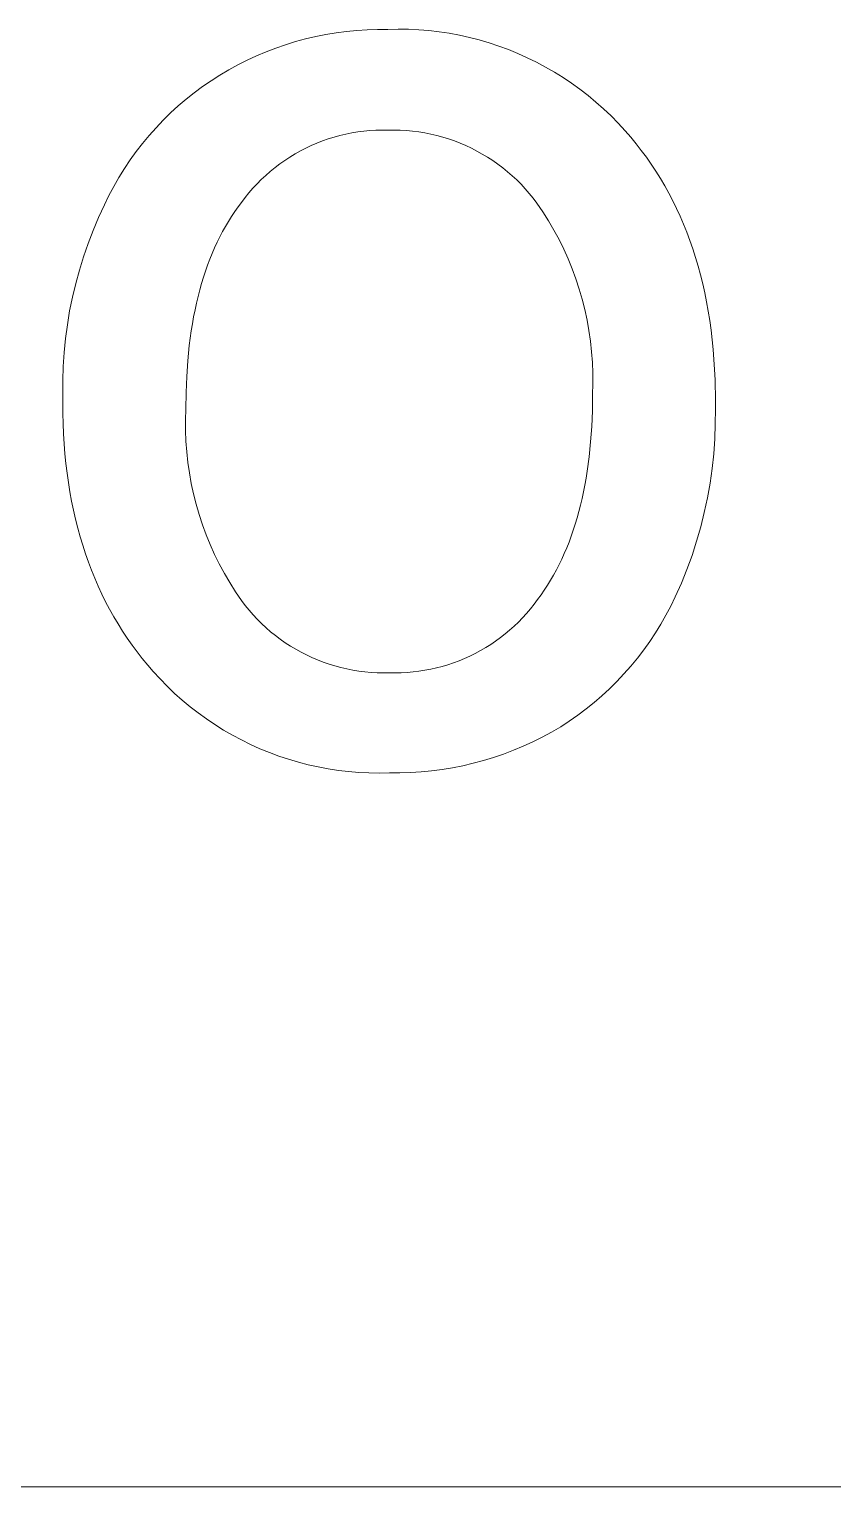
# Model space of a CAD drawing. Header units: millimetres. Extents: x -1893 to 2799, y -925 to 2353.
# Drawn here: x 1374 to 1411, y -662.3 to -595.2 of the extents above; entities that cross this region are included whole.
import ezdxf

# ---------------------------------------------------------------- set-up
doc = ezdxf.new("R2010")
doc.units = ezdxf.units.MM
doc.header["$MEASUREMENT"] = 0
doc.layers.add('Domyślny', color=7, linetype='Continuous', true_color=0x000000)

msp = doc.modelspace()

# ---------------------------------------------------------------- linework, layer by layer
at = {"layer": 'Domyślny', "color": 18, "lineweight": 15, "true_color": 0x000000}
for p, q in [((1389.117, -595.29), (1389.595, -595.259)), ((1389.595, -595.259), (1390.073, -595.243)), ((1390.073, -595.243), (1390.552, -595.244)), ((1390.552, -595.244), (1391.024, -595.235)), ((1391.024, -595.235), (1391.496, -595.241)), ((1391.496, -595.241), (1391.968, -595.264)), ((1391.968, -595.264), (1392.438, -595.303)), ((1385.386, -596.107), (1385.839, -595.951)), ((1385.839, -595.951), (1386.296, -595.81)), ((1386.296, -595.81), (1386.758, -595.684)), ((1386.758, -595.684), (1387.224, -595.574)), ((1387.224, -595.574), (1387.694, -595.479)), ((1387.694, -595.479), (1388.166, -595.4)), ((1388.166, -595.4), (1388.641, -595.337)), ((1388.641, -595.337), (1389.117, -595.29)), ((1392.438, -595.303), (1392.907, -595.357)), ((1392.907, -595.357), (1393.374, -595.427)), ((1393.374, -595.427), (1393.838, -595.514)), ((1393.838, -595.514), (1394.299, -595.616)), ((1394.299, -595.616), (1394.756, -595.733)), ((1394.756, -595.733), (1395.209, -595.866)), ((1395.209, -595.866), (1395.657, -596.014)), ((1384.063, -596.666), (1384.498, -596.465)), ((1384.498, -596.465), (1384.939, -596.279)), ((1384.939, -596.279), (1385.386, -596.107)), ((1395.657, -596.014), (1396.1, -596.177)), ((1396.1, -596.177), (1396.537, -596.356)), ((1396.537, -596.356), (1396.967, -596.549)), ((1396.967, -596.549), (1397.391, -596.756)), ((1382.803, -597.353), (1383.215, -597.11)), ((1383.215, -597.11), (1383.635, -596.881)), ((1383.635, -596.881), (1384.063, -596.666)), ((1397.391, -596.756), (1397.808, -596.978)), ((1397.808, -596.978), (1398.217, -597.214)), ((1398.217, -597.214), (1398.618, -597.463)), ((1381.626, -598.165), (1382.009, -597.881)), ((1382.009, -597.881), (1382.401, -597.611)), ((1382.401, -597.611), (1382.803, -597.353)), ((1398.618, -597.463), (1399.01, -597.726)), ((1399.01, -597.726), (1399.393, -598.002)), ((1380.891, -598.772), (1381.253, -598.462)), ((1381.253, -598.462), (1381.626, -598.165)), ((1399.393, -598.002), (1399.766, -598.291)), ((1399.766, -598.291), (1400.129, -598.592)), ((1400.129, -598.592), (1400.482, -598.906)), ((1380.199, -599.427), (1380.539, -599.094)), ((1380.539, -599.094), (1380.891, -598.772)), ((1400.482, -598.906), (1400.824, -599.231)), ((1400.824, -599.231), (1401.155, -599.568)), ((1379.553, -600.128), (1379.87, -599.772)), ((1379.87, -599.772), (1380.199, -599.427)), ((1389.159, -599.968), (1388.883, -600.014)), ((1389.436, -599.932), (1389.159, -599.968)), ((1389.714, -599.906), (1389.436, -599.932)), ((1389.993, -599.889), (1389.714, -599.906)), ((1390.273, -599.882), (1389.993, -599.889)), ((1390.552, -599.884), (1390.273, -599.882)), ((1390.836, -599.881), (1390.552, -599.884)), ((1391.12, -599.888), (1390.836, -599.881)), ((1391.403, -599.904), (1391.12, -599.888)), ((1391.685, -599.93), (1391.403, -599.904)), ((1391.967, -599.966), (1391.685, -599.93)), ((1392.247, -600.012), (1391.967, -599.966)), ((1401.155, -599.568), (1401.474, -599.916)), ((1401.474, -599.916), (1401.73, -600.21)), ((1378.956, -600.872), (1379.248, -600.495)), ((1379.248, -600.495), (1379.553, -600.128)), ((1387.019, -600.595), (1386.766, -600.714)), ((1387.276, -600.484), (1387.019, -600.595)), ((1387.536, -600.383), (1387.276, -600.484)), ((1387.8, -600.29), (1387.536, -600.383)), ((1388.067, -600.207), (1387.8, -600.29)), ((1388.337, -600.133), (1388.067, -600.207)), ((1388.609, -600.069), (1388.337, -600.133)), ((1388.883, -600.014), (1388.609, -600.069)), ((1392.525, -600.067), (1392.247, -600.012)), ((1392.801, -600.132), (1392.525, -600.067)), ((1393.075, -600.206), (1392.801, -600.132)), ((1393.346, -600.29), (1393.075, -600.206)), ((1393.614, -600.383), (1393.346, -600.29)), ((1393.879, -600.485), (1393.614, -600.383)), ((1394.14, -600.597), (1393.879, -600.485)), ((1394.397, -600.717), (1394.14, -600.597)), ((1401.73, -600.21), (1401.979, -600.511)), ((1401.979, -600.511), (1402.219, -600.817)), ((1378.412, -601.654), (1378.678, -601.258)), ((1378.678, -601.258), (1378.956, -600.872)), ((1385.8, -601.276), (1385.572, -601.438)), ((1386.034, -601.123), (1385.8, -601.276)), ((1386.273, -600.979), (1386.034, -601.123)), ((1386.517, -600.842), (1386.273, -600.979)), ((1386.766, -600.714), (1386.517, -600.842)), ((1394.649, -600.846), (1394.397, -600.717)), ((1394.897, -600.984), (1394.649, -600.846)), ((1395.14, -601.13), (1394.897, -600.984)), ((1395.378, -601.285), (1395.14, -601.13)), ((1395.611, -601.448), (1395.378, -601.285)), ((1402.219, -600.817), (1402.451, -601.13)), ((1402.451, -601.13), (1402.674, -601.449)), ((1378.161, -602.059), (1378.412, -601.654)), ((1384.922, -601.967), (1384.718, -602.158)), ((1385.132, -601.783), (1384.922, -601.967)), ((1385.349, -601.606), (1385.132, -601.783)), ((1385.572, -601.438), (1385.349, -601.606)), ((1395.837, -601.618), (1395.611, -601.448)), ((1396.058, -601.797), (1395.837, -601.618)), ((1396.272, -601.983), (1396.058, -601.797)), ((1396.48, -602.176), (1396.272, -601.983)), ((1402.674, -601.449), (1402.89, -601.773)), ((1402.89, -601.773), (1403.097, -602.104)), ((1377.699, -602.893), (1377.923, -602.472)), ((1377.923, -602.472), (1378.161, -602.059)), ((1384.33, -602.561), (1384.147, -602.772)), ((1384.52, -602.356), (1384.33, -602.561)), ((1384.718, -602.158), (1384.52, -602.356)), ((1396.681, -602.377), (1396.48, -602.176)), ((1396.874, -602.584), (1396.681, -602.377)), ((1397.061, -602.797), (1396.874, -602.584)), ((1403.097, -602.104), (1403.296, -602.441)), ((1403.296, -602.441), (1403.487, -602.784)), ((1377.22, -603.907), (1377.49, -603.322)), ((1377.49, -603.322), (1377.699, -602.893)), ((1383.803, -603.212), (1383.645, -603.422)), ((1383.971, -602.989), (1383.803, -603.212)), ((1384.147, -602.772), (1383.971, -602.989)), ((1397.24, -603.018), (1397.061, -602.797)), ((1397.411, -603.244), (1397.24, -603.018)), ((1397.688, -603.651), (1397.411, -603.244)), ((1403.487, -602.784), (1403.67, -603.133)), ((1403.67, -603.133), (1403.845, -603.488)), ((1376.969, -604.501), (1377.22, -603.907)), ((1383.346, -603.858), (1383.204, -604.084)), ((1383.493, -603.637), (1383.346, -603.858)), ((1383.645, -603.422), (1383.493, -603.637)), ((1397.95, -604.067), (1397.688, -603.651)), ((1403.845, -603.488), (1404.011, -603.849)), ((1404.011, -603.849), (1404.169, -604.216)), ((1376.739, -605.103), (1376.969, -604.501)), ((1382.934, -604.554), (1382.806, -604.797)), ((1383.066, -604.316), (1382.934, -604.554)), ((1383.204, -604.084), (1383.066, -604.316)), ((1398.197, -604.492), (1397.95, -604.067)), ((1398.429, -604.926), (1398.197, -604.492)), ((1404.169, -604.216), (1404.319, -604.589)), ((1404.319, -604.589), (1404.461, -604.968)), ((1376.528, -605.712), (1376.739, -605.103)), ((1382.566, -605.301), (1382.454, -605.562)), ((1382.684, -605.046), (1382.566, -605.301)), ((1382.806, -604.797), (1382.684, -605.046)), ((1398.647, -605.367), (1398.429, -604.926)), ((1404.461, -604.968), (1404.595, -605.353)), ((1404.595, -605.353), (1404.72, -605.744)), ((1376.338, -606.328), (1376.528, -605.712)), ((1382.346, -605.828), (1382.243, -606.1)), ((1382.454, -605.562), (1382.346, -605.828)), ((1398.848, -605.816), (1398.647, -605.367)), ((1399.034, -606.271), (1398.848, -605.816)), ((1404.72, -605.744), (1404.838, -606.141)), ((1376.168, -606.949), (1376.338, -606.328)), ((1382.053, -606.66), (1381.965, -606.949)), ((1382.146, -606.377), (1382.053, -606.66)), ((1382.243, -606.1), (1382.146, -606.377)), ((1399.204, -606.733), (1399.034, -606.271)), ((1404.838, -606.141), (1404.947, -606.545)), ((1404.947, -606.545), (1405.048, -606.954)), ((1376.019, -607.577), (1376.168, -606.949)), ((1381.883, -607.244), (1381.805, -607.544)), ((1381.965, -606.949), (1381.883, -607.244)), ((1399.358, -607.2), (1399.204, -606.733)), ((1399.495, -607.673), (1399.358, -607.2)), ((1405.048, -606.954), (1405.141, -607.369)), ((1405.141, -607.369), (1405.226, -607.791)), ((1375.891, -608.208), (1376.019, -607.577)), ((1381.732, -607.85), (1381.665, -608.161)), ((1381.805, -607.544), (1381.732, -607.85)), ((1399.616, -608.149), (1399.495, -607.673)), ((1405.226, -607.791), (1405.303, -608.218)), ((1375.784, -608.844), (1375.891, -608.208)), ((1381.602, -608.478), (1381.544, -608.801)), ((1381.665, -608.161), (1381.602, -608.478)), ((1399.72, -608.63), (1399.616, -608.149)), ((1399.807, -609.114), (1399.72, -608.63)), ((1405.303, -608.218), (1405.371, -608.652)), ((1405.371, -608.652), (1405.432, -609.091)), ((1375.698, -609.483), (1375.784, -608.844)), ((1381.492, -609.13), (1381.401, -609.804)), ((1381.544, -608.801), (1381.492, -609.13)), ((1399.878, -609.601), (1399.807, -609.114)), ((1405.432, -609.091), (1405.485, -609.537)), ((1375.634, -610.124), (1375.698, -609.483)), ((1381.401, -609.804), (1381.331, -610.501)), ((1399.931, -610.09), (1399.878, -609.601)), ((1405.485, -609.537), (1405.529, -609.988)), ((1405.529, -609.988), (1405.565, -610.446)), ((1375.591, -610.767), (1375.634, -610.124)), ((1381.331, -610.501), (1381.28, -611.22)), ((1399.967, -610.581), (1399.931, -610.09)), ((1399.987, -611.072), (1399.967, -610.581)), ((1405.565, -610.446), (1405.593, -610.91)), ((1375.569, -611.411), (1375.591, -610.767)), ((1381.28, -611.22), (1381.25, -611.963)), ((1399.989, -611.564), (1399.987, -611.072)), ((1405.593, -610.91), (1405.614, -611.379)), ((1405.614, -611.379), (1405.63, -612.337)), ((1375.569, -612.056), (1375.569, -611.411)), ((1375.569, -612.446), (1375.569, -612.056)), ((1381.25, -611.963), (1381.24, -612.728)), ((1399.964, -612.804), (1399.974, -612.056)), ((1399.974, -612.056), (1399.989, -611.564)), ((1375.573, -612.925), (1375.569, -612.446)), ((1381.24, -612.728), (1381.225, -613.219)), ((1405.63, -612.728), (1405.628, -613.413)), ((1405.63, -612.337), (1405.63, -612.728)), ((1375.585, -613.398), (1375.573, -612.925)), ((1375.606, -613.865), (1375.585, -613.398)), ((1381.225, -613.219), (1381.227, -613.711)), ((1399.935, -613.531), (1399.964, -612.804)), ((1375.634, -614.326), (1375.606, -613.865)), ((1381.227, -613.711), (1381.246, -614.203)), ((1399.886, -614.237), (1399.935, -613.531)), ((1405.628, -613.413), (1405.602, -614.098)), ((1375.671, -614.781), (1375.634, -614.326)), ((1381.246, -614.203), (1381.282, -614.694)), ((1381.282, -614.694), (1381.335, -615.183)), ((1399.818, -614.921), (1399.886, -614.237)), ((1405.602, -614.098), (1405.553, -614.781)), ((1375.717, -615.229), (1375.671, -614.781)), ((1375.77, -615.672), (1375.717, -615.229)), ((1381.335, -615.183), (1381.405, -615.669)), ((1399.73, -615.585), (1399.818, -614.921)), ((1405.553, -614.781), (1405.48, -615.463)), ((1375.832, -616.109), (1375.77, -615.672)), ((1381.405, -615.669), (1381.493, -616.154)), ((1399.622, -616.227), (1399.678, -615.908)), ((1399.678, -615.908), (1399.73, -615.585)), ((1405.48, -615.463), (1405.384, -616.141)), ((1375.901, -616.54), (1375.832, -616.109)), ((1375.979, -616.964), (1375.901, -616.54)), ((1381.493, -616.154), (1381.597, -616.634)), ((1381.597, -616.634), (1381.717, -617.111)), ((1399.494, -616.848), (1399.561, -616.54)), ((1399.561, -616.54), (1399.622, -616.227)), ((1405.384, -616.141), (1405.264, -616.816)), ((1376.065, -617.383), (1375.979, -616.964)), ((1376.159, -617.796), (1376.065, -617.383)), ((1381.717, -617.111), (1381.855, -617.584)), ((1399.347, -617.448), (1399.423, -617.151)), ((1399.423, -617.151), (1399.494, -616.848)), ((1405.264, -616.816), (1405.121, -617.486)), ((1376.262, -618.203), (1376.159, -617.796)), ((1381.855, -617.584), (1382.009, -618.051)), ((1382.009, -618.051), (1382.179, -618.513)), ((1399.088, -618.309), (1399.179, -618.027)), ((1399.179, -618.027), (1399.266, -617.74)), ((1399.266, -617.74), (1399.347, -617.448)), ((1405.121, -617.486), (1404.955, -618.151)), ((1376.372, -618.604), (1376.262, -618.203)), ((1376.491, -618.999), (1376.372, -618.604)), ((1382.179, -618.513), (1382.365, -618.968)), ((1398.891, -618.856), (1398.992, -618.585)), ((1398.992, -618.585), (1399.088, -618.309)), ((1404.955, -618.151), (1404.766, -618.81)), ((1376.617, -619.388), (1376.491, -618.999)), ((1376.752, -619.771), (1376.617, -619.388)), ((1382.365, -618.968), (1382.566, -619.417)), ((1382.566, -619.417), (1382.784, -619.858)), ((1398.557, -619.638), (1398.673, -619.383)), ((1398.673, -619.383), (1398.784, -619.122)), ((1398.784, -619.122), (1398.891, -618.856)), ((1404.766, -618.81), (1404.555, -619.462)), ((1376.895, -620.148), (1376.752, -619.771)), ((1382.784, -619.858), (1383.016, -620.292)), ((1398.309, -620.133), (1398.435, -619.888)), ((1398.435, -619.888), (1398.557, -619.638)), ((1404.32, -620.106), (1404.064, -620.742)), ((1404.555, -619.462), (1404.32, -620.106)), ((1377.046, -620.519), (1376.895, -620.148)), ((1377.205, -620.884), (1377.046, -620.519)), ((1383.016, -620.292), (1383.264, -620.717)), ((1383.264, -620.717), (1383.526, -621.133)), ((1397.899, -620.837), (1398.04, -620.607)), ((1398.04, -620.607), (1398.177, -620.373)), ((1398.177, -620.373), (1398.309, -620.133)), ((1404.064, -620.742), (1403.786, -621.368)), ((1377.372, -621.243), (1377.205, -620.884)), ((1377.547, -621.596), (1377.372, -621.243)), ((1383.526, -621.133), (1383.803, -621.54)), ((1397.443, -621.493), (1397.6, -621.279)), ((1397.6, -621.279), (1397.752, -621.061)), ((1397.752, -621.061), (1397.899, -620.837)), ((1403.786, -621.368), (1403.578, -621.796)), ((1377.731, -621.944), (1377.547, -621.596)), ((1377.922, -622.285), (1377.731, -621.944)), ((1383.803, -621.54), (1383.973, -621.764)), ((1383.973, -621.764), (1384.151, -621.983)), ((1384.151, -621.983), (1384.336, -622.195)), ((1396.932, -622.135), (1397.11, -621.927)), ((1397.11, -621.927), (1397.28, -621.713)), ((1397.28, -621.713), (1397.443, -621.493)), ((1403.578, -621.796), (1403.356, -622.217)), ((1378.121, -622.621), (1377.922, -622.285)), ((1378.328, -622.951), (1378.121, -622.621)), ((1384.336, -622.195), (1384.528, -622.4)), ((1384.528, -622.4), (1384.728, -622.599)), ((1384.728, -622.599), (1384.934, -622.791)), ((1384.934, -622.791), (1385.147, -622.976)), ((1396.156, -622.904), (1396.359, -622.722)), ((1396.359, -622.722), (1396.557, -622.533)), ((1396.557, -622.533), (1396.748, -622.337)), ((1396.748, -622.337), (1396.932, -622.135)), ((1403.119, -622.63), (1402.869, -623.035)), ((1403.356, -622.217), (1403.119, -622.63)), ((1378.544, -623.274), (1378.328, -622.951)), ((1378.767, -623.592), (1378.544, -623.274)), ((1385.147, -622.976), (1385.366, -623.153)), ((1385.366, -623.153), (1385.591, -623.322)), ((1385.591, -623.322), (1385.822, -623.483)), ((1395.282, -623.561), (1395.509, -623.408)), ((1395.509, -623.408), (1395.73, -623.248)), ((1395.73, -623.248), (1395.946, -623.079)), ((1395.946, -623.079), (1396.156, -622.904)), ((1402.605, -623.431), (1402.328, -623.818)), ((1402.869, -623.035), (1402.605, -623.431)), ((1378.998, -623.904), (1378.767, -623.592)), ((1379.238, -624.211), (1378.998, -623.904)), ((1385.822, -623.483), (1386.058, -623.637)), ((1386.058, -623.637), (1386.3, -623.782)), ((1386.3, -623.782), (1386.546, -623.918)), ((1386.546, -623.918), (1386.797, -624.046)), ((1386.797, -624.046), (1387.052, -624.166)), ((1394.079, -624.208), (1394.328, -624.095)), ((1394.328, -624.095), (1394.573, -623.974)), ((1394.573, -623.974), (1394.814, -623.844)), ((1394.814, -623.844), (1395.051, -623.707)), ((1395.051, -623.707), (1395.282, -623.561)), ((1402.328, -623.818), (1402.038, -624.195)), ((1379.485, -624.511), (1379.238, -624.211)), ((1379.74, -624.805), (1379.485, -624.511)), ((1380.057, -625.153), (1379.74, -624.805)), ((1387.052, -624.166), (1387.311, -624.276)), ((1387.311, -624.276), (1387.574, -624.377)), ((1387.574, -624.377), (1387.84, -624.469)), ((1387.84, -624.469), (1388.11, -624.552)), ((1388.11, -624.552), (1388.382, -624.626)), ((1388.382, -624.626), (1388.656, -624.69)), ((1388.656, -624.69), (1388.932, -624.744)), ((1388.932, -624.744), (1389.21, -624.789)), ((1389.21, -624.789), (1389.49, -624.824)), ((1391.707, -624.828), (1391.979, -624.796)), ((1391.979, -624.796), (1392.249, -624.753)), ((1392.249, -624.753), (1392.518, -624.702)), ((1392.518, -624.702), (1392.784, -624.642)), ((1392.784, -624.642), (1393.049, -624.573)), ((1393.049, -624.573), (1393.311, -624.495)), ((1393.311, -624.495), (1393.57, -624.408)), ((1393.57, -624.408), (1393.826, -624.312)), ((1393.826, -624.312), (1394.079, -624.208)), ((1401.735, -624.563), (1401.42, -624.92)), ((1402.038, -624.195), (1401.735, -624.563)), ((1380.386, -625.489), (1380.057, -625.153)), ((1380.726, -625.814), (1380.386, -625.489)), ((1389.49, -624.824), (1389.77, -624.85)), ((1389.77, -624.85), (1390.052, -624.866)), ((1390.052, -624.866), (1390.333, -624.872)), ((1390.333, -624.872), (1390.615, -624.868)), ((1390.615, -624.868), (1390.888, -624.872)), ((1390.888, -624.872), (1391.162, -624.867)), ((1391.162, -624.867), (1391.435, -624.852)), ((1391.435, -624.852), (1391.707, -624.828)), ((1401.093, -625.266), (1400.755, -625.6)), ((1401.42, -624.92), (1401.093, -625.266)), ((1381.077, -626.127), (1380.726, -625.814)), ((1381.439, -626.428), (1381.077, -626.127)), ((1400.405, -625.923), (1400.045, -626.235)), ((1400.755, -625.6), (1400.405, -625.923)), ((1381.81, -626.717), (1381.439, -626.428)), ((1382.191, -626.993), (1381.81, -626.717)), ((1399.294, -626.819), (1398.904, -627.092)), ((1399.674, -626.533), (1399.294, -626.819)), ((1400.045, -626.235), (1399.674, -626.533)), ((1382.581, -627.255), (1382.191, -626.993)), ((1382.98, -627.505), (1382.581, -627.255)), ((1398.505, -627.352), (1398.084, -627.597)), ((1398.904, -627.092), (1398.505, -627.352)), ((1383.387, -627.74), (1382.98, -627.505)), ((1383.802, -627.962), (1383.387, -627.74)), ((1384.224, -628.169), (1383.802, -627.962)), ((1384.653, -628.362), (1384.224, -628.169)), ((1397.219, -628.045), (1396.776, -628.247)), ((1397.655, -627.828), (1397.219, -628.045)), ((1398.084, -627.597), (1397.655, -627.828)), ((1385.088, -628.541), (1384.653, -628.362)), ((1385.529, -628.704), (1385.088, -628.541)), ((1385.976, -628.852), (1385.529, -628.704)), ((1395.41, -628.764), (1394.944, -628.906)), ((1395.871, -628.607), (1395.41, -628.764)), ((1396.327, -628.434), (1395.871, -628.607)), ((1396.776, -628.247), (1396.327, -628.434)), ((1386.427, -628.985), (1385.976, -628.852)), ((1386.882, -629.103), (1386.427, -628.985)), ((1387.341, -629.205), (1386.882, -629.103)), ((1387.804, -629.292), (1387.341, -629.205)), ((1388.269, -629.362), (1387.804, -629.292)), ((1388.736, -629.417), (1388.269, -629.362)), ((1389.204, -629.456), (1388.736, -629.417)), ((1389.674, -629.479), (1389.204, -629.456)), ((1390.145, -629.486), (1389.674, -629.479)), ((1390.615, -629.477), (1390.145, -629.486)), ((1391.102, -629.477), (1390.615, -629.477)), ((1391.589, -629.462), (1391.102, -629.477)), ((1392.075, -629.43), (1391.589, -629.462)), ((1392.559, -629.382), (1392.075, -629.43)), ((1393.042, -629.319), (1392.559, -629.382)), ((1393.522, -629.239), (1393.042, -629.319)), ((1394, -629.144), (1393.522, -629.239)), ((1394.474, -629.033), (1394, -629.144)), ((1394.944, -628.906), (1394.474, -629.033)), ((1025.42, -662.347), (2798.56, -662.347))]:
    msp.add_line(p, q, dxfattribs=at)

doc.saveas('drawing.dxf')
